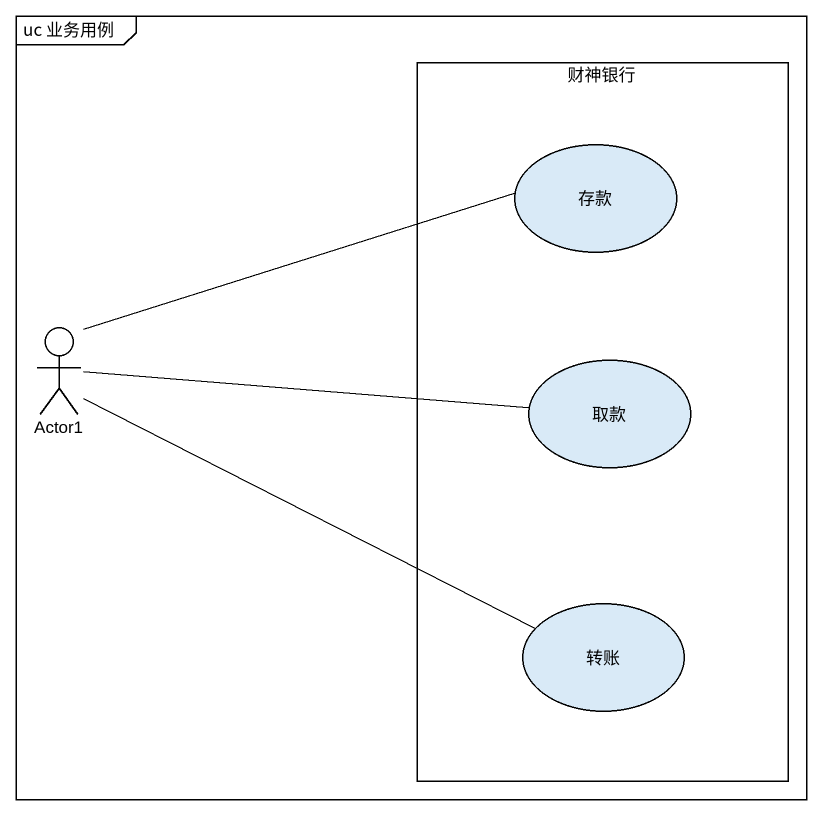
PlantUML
@startuml
mainframe uc 业务用例
rectangle 财神银行 {
  usecase 存款
  usecase 取款
  usecase 转账
}
actor Actor1
Actor1 -right- 存款
Actor1 -right- 取款
Actor1 -right- 转账
@enduml
